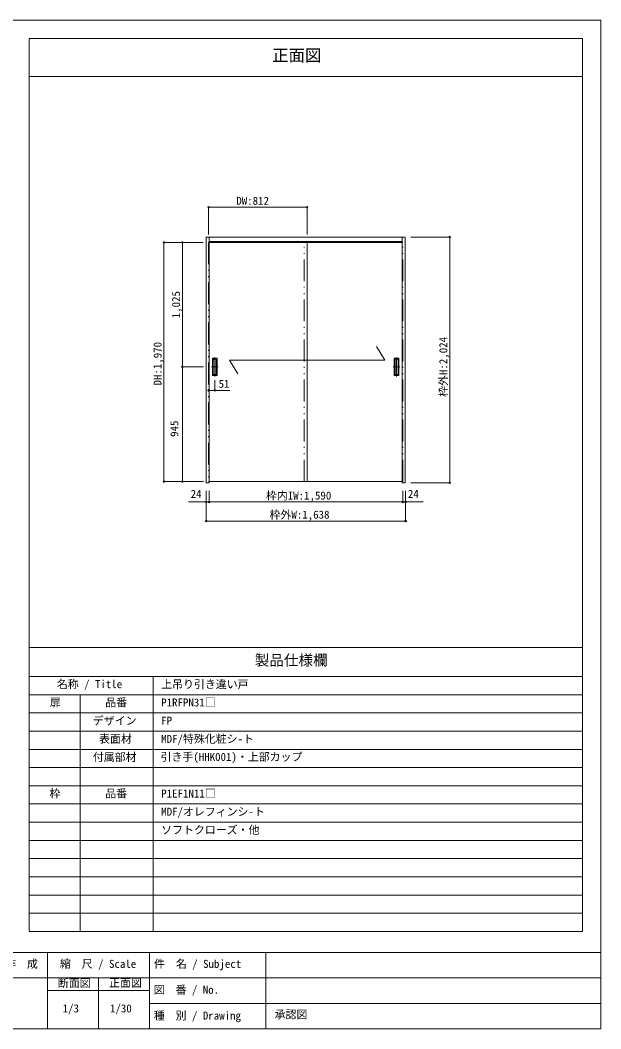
# Model space of a CAD drawing. Units: millimetres on the paper, enlarged 10 times, with parts at other scales. Extents: x -1985 to 2015, y -1370 to 1400.
# Drawn here: x 420 to 2015, y -1370 to 1400 of the extents above; entities that cross this region are included whole.
import ezdxf
from ezdxf.enums import TextEntityAlignment as Align

# ---------------------------------------------------------------- set-up
doc = ezdxf.new("R2010")
doc.units = ezdxf.units.MM
doc.header["$LTSCALE"] = 10
doc.header["$PDMODE"] = 32
doc.header["$PDSIZE"] = 4
doc.linetypes.add('DASHED_DOUBLE_DOTTED', pattern=[11, 6, -1.5, 0.25, -1.5, 0.25, -1.5])
doc.layers.add('1-0_H-SYM', color=7, linetype='Continuous')
for name, color, linetype, lineweight in [('1-1_0', 7, 'Continuous', 20), ('3-0', 4, 'Continuous', 9), ('3-1_ADD_LINE', 7, 'Continuous', 20)]:
    doc.layers.add(name, color=color, linetype=linetype, lineweight=lineweight)
doc.styles.add('ＭＳ ゴシック', font='')
doc.styles.get('ＭＳ ゴシック').set_extended_font_data('MS Gothic')

msp = doc.modelspace()

# ---------------------------------------------------------------- linework, layer by layer
at = {"layer": '1-1_0'}
for p, q in [((1965, 1350), (445, 1350)), ((445, -322.5), (445, 1350)), ((1965, -1102.5), (1965, 1350)), ((445, 1245), (1965, 1245)), ((1965, -322.5), (1965, 1245)), ((445, -1102.5), (445, -322.5)), ((445, -322.5), (1965, -322.5)), ((445, -322.5), (1965, -322.5)), ((445, -402.5), (1965, -402.5)), ((785, -1102.5), (785, -402.5)), ((445, -452.5), (1965, -452.5)), ((585, -1102.5), (585, -452.5)), ((445, -502.5), (1965, -502.5)), ((445, -552.5), (1965, -552.5)), ((445, -602.5), (1965, -602.5)), ((445, -652.5), (1965, -652.5)), ((445, -702.5), (1965, -702.5)), ((445, -752.5), (1965, -752.5)), ((445, -802.5), (1965, -802.5)), ((445, -852.5), (1965, -852.5)), ((445, -902.5), (1965, -902.5)), ((445, -952.5), (1965, -952.5)), ((445, -1002.5), (1965, -1002.5)), ((445, -1052.5), (1965, -1052.5)), ((445, -1102.5), (1965, -1102.5)), ((2015, -1160), (-1985, -1160)), ((495, -1160), (495, -1370)), ((775, -1160), (775, -1370)), ((1095, -1160), (1095, -1370)), ((2015, -1230), (-1175, -1230)), ((635, -1230), (635, -1370)), ((775, -1265), (495, -1265)), ((2015, -1300), (775, -1300))]:
    msp.add_line(p, q, dxfattribs=at)
msp.add_lwpolyline([(-1985, -1370), (2015, -1370), (2015, 1400), (-1985, 1400)], close=True, dxfattribs=at)
msp.add_lwpolyline([(445, -322.5), (445, 1245), (1965, 1245)], dxfattribs=at)
at = {"layer": '3-0'}
for p, q in [((865.74, 447.96), (865.74, 789.63)), ((954.5, 474.06), (954.5, 421.78)), ((954.5, 474.06), (954.5, 421.78)), ((1453.83, 474.06), (1453.83, 421.78)), ((1453.83, 474.06), (1453.83, 421.78)), ((945.25, 447.96), (963.53, 447.96)), ((963.64, 447.96), (945.36, 447.96)), ((1462.97, 447.96), (1444.69, 447.96)), ((1463.08, 447.96), (1444.8, 447.96))]:
    msp.add_line(p, q, dxfattribs=at)
for p in [(865.74, 789.63), (865.74, 447.96)]:
    msp.add_point(p, dxfattribs=at)
at = {"layer": '3-1_ADD_LINE', "color": 4, "lineweight": 9}
for p, q in [((937.5, 886.29), (937.5, 811.29)), ((937.5, 886.29), (1208.17, 886.29)), ((1208.17, 886.29), (1208.17, 811.29)), ((1493.11, 804.39), (1599.78, 804.39)), ((1599.78, 804.39), (1599.78, 129.73)), ((815.02, 789.63), (922.64, 789.63)), ((815.02, 132.96), (815.02, 789.63)), ((849.08, 789.63), (910.14, 789.63)), ((865.74, 132.96), (865.74, 444.22)), ((954.5, 383.33), (954.5, 411.64)), ((995.83, 383.33), (937.5, 383.33)), ((815.02, 132.96), (922.64, 132.96)), ((856.59, 132.96), (923.36, 132.96)), ((1599.78, 129.73), (1493.11, 129.73)), ((931.17, 107.48), (931.17, 76.81)), ((931.17, 107.48), (931.17, 76.81)), ((1478.83, 107.48), (1478.83, 76.81)), ((939.17, 76.81), (882.64, 76.81)), ((1470.83, 76.81), (1527.36, 76.81)), ((1478.83, 24.48), (1478.83, 76.81))]:
    msp.add_line(p, q, dxfattribs=at)
at = {"layer": '3-1_ADD_LINE'}
for p, q in [((939.17, 804.39), (931.17, 804.39)), ((931.17, 804.39), (931.17, 129.73)), ((939.17, 804.39), (1469.17, 804.39)), ((939.17, 804.39), (939.17, 129.73)), ((1477.17, 804.39), (1469.17, 804.39)), ((1477.17, 804.39), (1477.17, 129.73)), ((937.5, 789.63), (1470.83, 789.63)), ((937.5, 789.63), (1470.83, 789.63)), ((937.5, 789.63), (1208.17, 789.63)), ((939.17, 792.39), (1469.17, 792.39)), ((939.17, 789.63), (1469.17, 789.63)), ((1208.17, 789.63), (1208.17, 132.96)), ((947.92, 471.63), (947.92, 424.29)), ((947.92, 471.63), (961.08, 471.63)), ((947.92, 471.63), (961.08, 471.63)), ((961.08, 424.29), (961.08, 471.63)), ((1447.25, 471.63), (1447.25, 424.29)), ((1447.25, 471.63), (1460.42, 471.63)), ((1447.25, 471.63), (1460.42, 471.63)), ((1460.42, 424.29), (1460.42, 471.63)), ((950.33, 467.96), (950.33, 427.96)), ((951.33, 468.96), (957.67, 468.96)), ((958.67, 427.96), (958.67, 467.96)), ((1449.67, 467.96), (1449.67, 427.96)), ((1450.67, 468.96), (1457, 468.96)), ((1458, 427.96), (1458, 467.96)), ((947.92, 424.29), (961.08, 424.29)), ((951.33, 426.96), (957.67, 426.96)), ((1447.25, 424.29), (1460.42, 424.29)), ((1450.67, 426.96), (1457, 426.96)), ((931.17, 129.73), (939.17, 129.73)), ((1208.17, 132.96), (937.5, 132.96)), ((937.5, 132.96), (1470.83, 132.96)), ((939.17, 129.73), (939.17, 131.39)), ((1200.17, 132.96), (1470.83, 132.96)), ((1469.17, 129.73), (1477.17, 129.73))]:
    msp.add_line(p, q, dxfattribs=at)
at = {"layer": '3-1_ADD_LINE', "linetype": 'DASHED_DOUBLE_DOTTED'}
for p, q in [((937.5, 789.63), (937.5, 132.96)), ((1200.17, 132.96), (1200.17, 789.63)), ((1470.83, 132.96), (1470.83, 789.63))]:
    msp.add_line(p, q, dxfattribs=at)
at = {"layer": '3-1_ADD_LINE'}
for points in [[(1469.17, 804.39), (1469.17, 129.73), (1469.17, 804.39)], [(1208.17, 466.06), (1421.44, 466.06), (1398.89, 503.78)], [(1208.17, 466.06), (994.89, 466.06), (1017.45, 428.34)]]:
    msp.add_lwpolyline(points, dxfattribs=at)
at = {"layer": '3-1_ADD_LINE', "color": 4, "lineweight": 9}
for points in [[(865.74, 132.96), (865.74, 447.96), (923.36, 447.96)], [(939.17, 107.48), (939.17, 76.81), (1470.83, 76.81), (1470.83, 107.48)], [(931.17, 76.81), (931.17, 24.48), (1478.83, 24.48)]]:
    msp.add_lwpolyline(points, dxfattribs=at)
at = {"layer": '3-1_ADD_LINE'}
for centre, start, end in [((951.33, 467.96), 90, 180), ((957.67, 467.96), 0, 90), ((1450.67, 467.96), 90, 180), ((1457, 467.96), 0, 90), ((951.33, 427.96), 180, 270), ((957.67, 427.96), 270, 0), ((1450.67, 427.96), 180, 270), ((1457, 427.96), 270, 0)]:
    msp.add_arc(centre, 1, start, end, dxfattribs=at)
at = {"layer": '3-1_ADD_LINE', "color": 4}
for p in [(937.5, 886.29), (1208.17, 886.29), (1599.78, 804.39), (815.02, 789.63), (937.5, 383.33), (954.5, 383.33), (815.02, 132.96), (865.74, 132.96), (1599.78, 129.73), (931.17, 76.81), (939.17, 76.81), (1470.83, 76.81), (1478.83, 76.81), (931.17, 24.48), (931.17, 24.48), (1478.83, 24.48)]:
    msp.add_point(p, dxfattribs=at)

# ---------------------------------------------------------------- texts
at = {"layer": '1-0_H-SYM', "style": 'ＭＳ ゴシック'}
msp.add_text('引き手(HHK001)・上部カップ', height=21.99, dxfattribs=at).set_placement((805.68, -640.85), align=Align.BOTTOM_LEFT)
at = {"layer": '1-1_0', "style": 'ＭＳ ゴシック'}
for s, height, p in [('正面図', 32.99, (1112.24, 1276.98)), ('製品仕様欄', 29.33, (1064.4, -381.07)), ('名称 / Title', 21.99, (520.64, -441.06)), ('上吊り引き違い戸', 21.99, (807.33, -441.36)), ('扉', 21.99, (501.33, -491.36)), ('品番', 21.99, (653.67, -491.36)), ('P1RFPN31□', 21.99, (807.33, -491.36)), ('デザイン', 21.99, (619.67, -541.36)), ('FP', 21.99, (807.33, -541.36)), ('表面材', 21.99, (636.67, -591.36)), ('MDF/特殊化粧シ-ト', 21.99, (807.33, -591.36)), ('付属部材', 21.99, (619.67, -641.36)), ('枠', 21.99, (500.67, -741.36)), ('品番', 21.99, (653.67, -741.36)), ('P1EF1N11□', 21.99, (807.33, -741.36)), ('MDF/オレフィンシ-ト', 21.99, (807.33, -791.36)), ('ソフトクローズ・他', 21.99, (807.33, -841.36)), ('作\u3000成', 21.99, (378.67, -1209.21)), ('縮\u3000尺 / Scale', 21.99, (529.18, -1209.21)), ('件\u3000名 / Subject', 21.99, (787.61, -1209.24)), ('断面図', 21.99, (523.54, -1262.15)), ('正面図', 21.99, (664.34, -1261.44)), ('図\u3000番 / No.', 21.99, (786.77, -1280.35)), ('1/3', 21.99, (536.67, -1331.45)), ('1/30', 21.99, (666.67, -1331.45)), ('種\u3000別 / Drawing', 21.99, (786.94, -1351.29)), ('承認図', 21.99, (1119.03, -1348.1))]:
    msp.add_text(s, height=height, dxfattribs=at).set_placement(p, align=Align.BOTTOM_LEFT)
at = {"layer": '3-0', "color": 7, "style": 'ＭＳ ゴシック'}
msp.add_text('1,025', height=21.99, rotation=90, dxfattribs=at).set_placement((865.74, 581.29), align=Align.BOTTOM_LEFT)
at = {"layer": '3-1_ADD_LINE', "style": 'ＭＳ ゴシック'}
for s, p in [('DW:812', (1013.67, 886.29)), ('51', (965.12, 383.81)), ('24', (888.3, 81.48)), ('枠内IW:1,590', (1095, 76.81)), ('24', (1485.03, 81.48)), ('枠外W:1,638', (1105, 24.48))]:
    msp.add_text(s, height=21.99, dxfattribs=at).set_placement(p, align=Align.BOTTOM_LEFT)
for s, p in [('枠外H:2,024', (1599.78, 365.39)), ('DH:1,970', (815.02, 396.71)), ('945', (860.95, 255.67))]:
    msp.add_text(s, height=21.99, rotation=90, dxfattribs=at).set_placement(p, align=Align.BOTTOM_LEFT)

doc.saveas('drawing.dxf')
